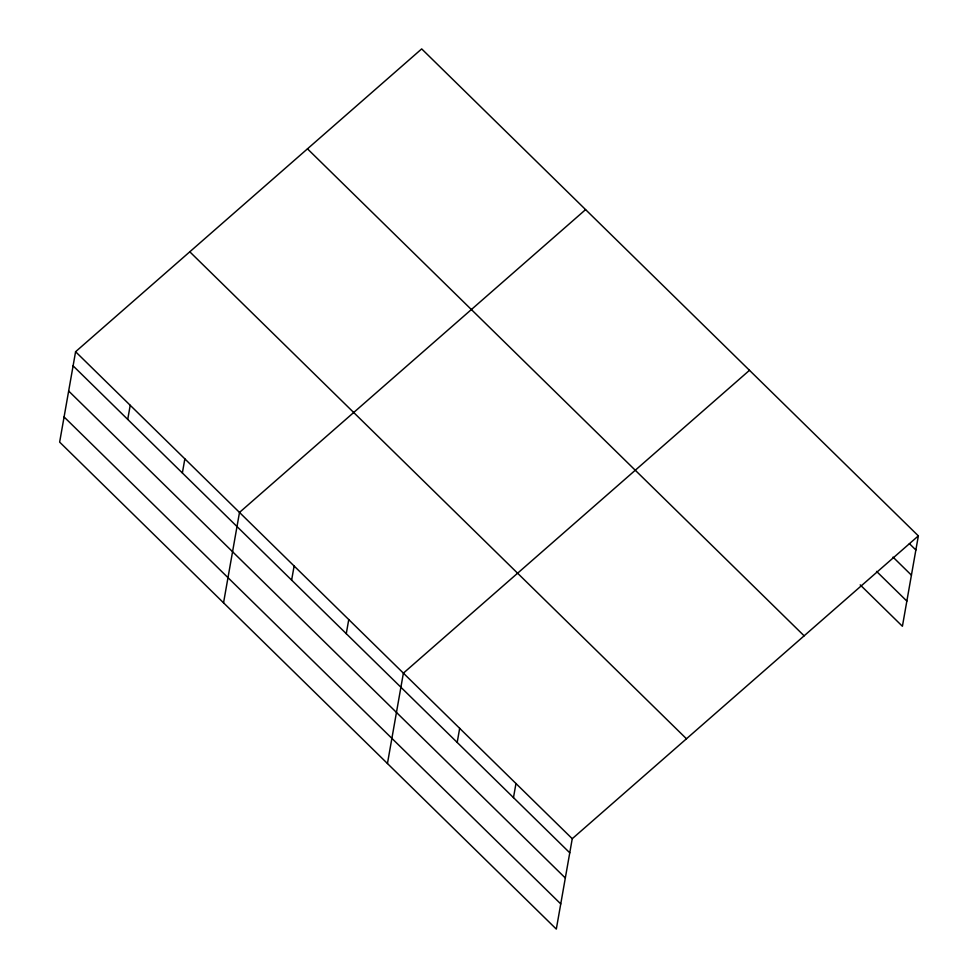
<?xml version="1.0" encoding="UTF-8"?>
<svg xmlns="http://www.w3.org/2000/svg" width="978" height="978" viewBox="0 0 978 978"><rect width="100%" height="100%" fill="white"/><g stroke="black" fill="none" stroke-linecap="round" stroke-linejoin="round"><path stroke-width="1.47" d="M75.587 351.725L59.646 442.117L556.311 929.1L572.252 838.708L918.354 535.883L421.689 48.9L75.587 351.725L572.252 838.708M127.727 419.403L130.221 405.295M182.36 472.973L184.854 458.865M223.546 602.827L239.488 512.435L585.59 209.61M291.627 580.113L294.121 566.005M346.261 633.683L348.755 619.575M387.447 763.525L403.388 673.145L749.49 370.307M457.191 742.436L459.672 728.329M513.474 797.632L515.968 783.525M918.354 535.883L902.413 626.275L860.2 584.881M909.369 543.621L915.86 549.991M893.024 557.118L911.423 575.162M876.545 571.384L906.85 601.091M307.471 148.839L804.136 635.822M189.793 251.798L686.47 738.781M73.093 365.845L569.771 852.816M68.656 391.017L565.321 878M64.083 416.946L560.749 903.929"/></g></svg>
